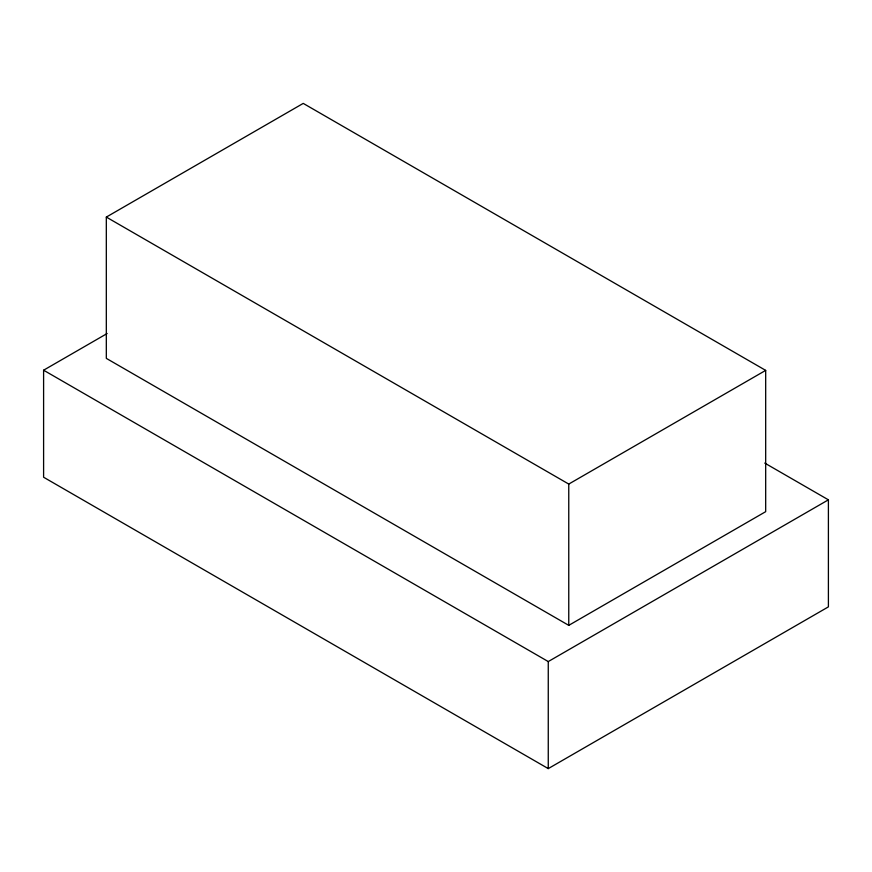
<?xml version="1.0" encoding="UTF-8"?>
<svg xmlns="http://www.w3.org/2000/svg" width="872" height="872" viewBox="0 0 872 872"><rect width="100%" height="100%" fill="white"/><g stroke="black" fill="none" stroke-linecap="round" stroke-linejoin="round"><path stroke-width="1.31" d="M106.319 217.084L303.238 103.397L765.681 370.382L765.681 511.668L568.762 625.355L106.319 358.37L106.319 217.084L568.762 484.069L765.681 370.382M764.733 463.076L828.4 499.83L828.4 606.868L548.259 768.603L43.6 477.235L43.6 370.208L107.158 333.507M43.6 370.208L548.259 661.565L828.4 499.83M568.762 484.069L568.762 625.355M548.259 661.565L548.259 768.603"/></g></svg>
